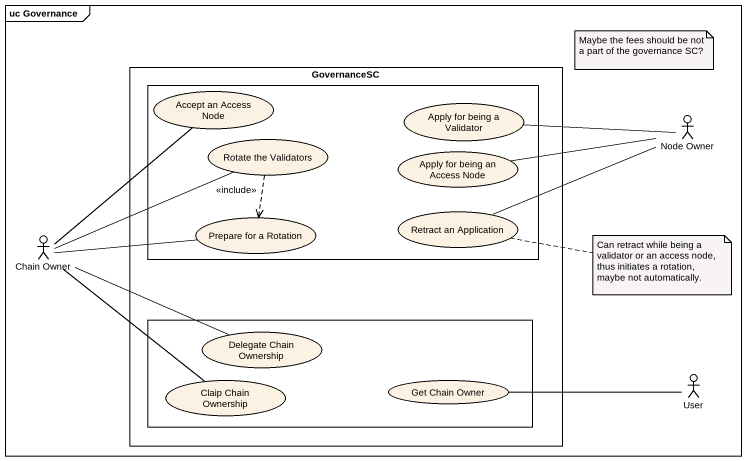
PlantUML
@startuml
mainframe uc Governance
rectangle GovernanceSC {
  rectangle " " as rectangle1 {
    usecase "Accept an Access Node" as Accept_an_Access_Node
    usecase "Apply for being a Validator" as Apply_for_being_a_Validator
    usecase "Rotate the Validators" as Rotate_the_Validators
    usecase "Apply for being an Access Node" as Apply_for_being_an_Access
    usecase "Prepare for a Rotation" as Prepare_for_a_Rotation
    usecase "Retract an Application" as Retract_an_Application
  }
  rectangle " " as rectangle2 {
    usecase "Delegate Chain Ownership" as Delegate_Chain_Ownership
    usecase "Claip Chain Ownership" as Claip_Chain_Ownership
    usecase "Get Chain Owner" as Get_Chain_Owner
  }
}
actor "Node Owner" as Node_Owner
actor "Chain Owner" as Chain_Owner
actor User
Node_Owner -left- Apply_for_being_a_Validator
Node_Owner -left- Apply_for_being_an_Access
Node_Owner -left- Retract_an_Application
Rotate_the_Validators ..> Prepare_for_a_Rotation : <<include>>
Chain_Owner -up- Accept_an_Access_Node
Chain_Owner -right- Rotate_the_Validators
Chain_Owner -right- Prepare_for_a_Rotation
Chain_Owner -right- Delegate_Chain_Ownership
Chain_Owner -- Claip_Chain_Ownership
User -left- Get_Chain_Owner
note as N1
  Maybe the fees should be not a part of the governance SC?
end note
note right of Retract_an_Application : Can retract while being a validator or an access node, thus initiates a rotation, maybe not automatically.
@enduml
